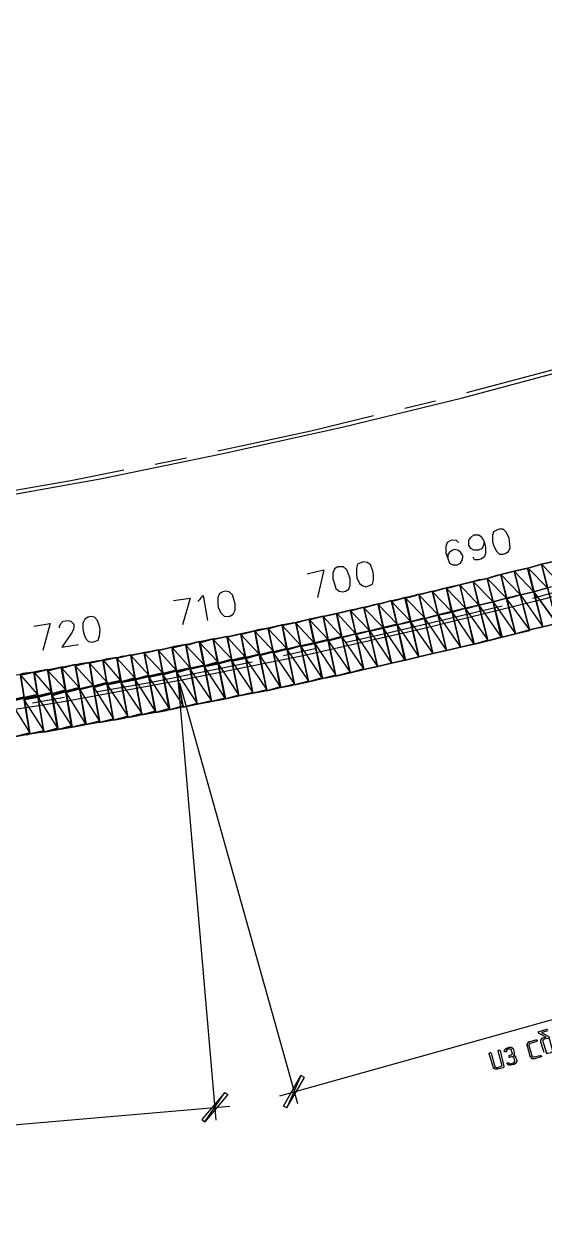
# Model space of a CAD drawing. Header units: millimetres. Extents: x 1 to 1188, y 1 to 840.
# Drawn here: x 802.7 to 854.4, y 450.9 to 569.4 of the extents above; entities that cross this region are included whole.
import ezdxf

# ---------------------------------------------------------------- set-up
doc = ezdxf.new("R2010")
doc.units = ezdxf.units.MM
doc.layers.add('GEOMETRY', color=7, linetype='Continuous')

msp = doc.modelspace()

# ---------------------------------------------------------------- linework, layer by layer
at = {"layer": 'GEOMETRY'}
for points in [[(798.2, 521.98), (810.27, 524.14), (822.33, 526.61), (834.33, 529.28), (846.27, 532.2), (858.15, 535.38), (869.96, 538.8), (881.7, 542.49), (893.39, 546.36), (905.01, 550.55), (916.5, 554.93), (927.87, 559.51), (939.17, 564.39), (950.41, 569.41)], [(794.14, 500.01), (806.27, 501.91), (818.39, 504.13), (830.46, 506.55), (842.46, 509.28), (854.4, 512.2), (866.27, 515.37), (878.08, 518.8), (889.83, 522.48), (901.52, 526.36), (913.07, 530.49), (924.57, 534.87), (936, 539.5), (947.3, 544.33), (958.48, 549.41)], [(846.72, 532.71), (854.84, 534.87), (862.02, 536.9)], [(840.56, 531.18), (843.03, 531.76), (843.6, 531.88)], [(821.95, 526.93), (831.22, 528.9), (837.44, 530.42)], [(815.73, 525.6), (818.84, 526.23)], [(797, 522.17), (807.35, 523.95), (812.62, 525.03)], [(848.43, 517.91), (848.37, 517.53), (848.24, 517.21), (847.86, 517.02), (847.41, 517.02), (847.1, 517.21), (846.91, 517.53), (846.91, 518.04), (847.1, 518.29), (847.41, 518.55), (847.92, 518.55), (848.18, 518.36), (848.43, 517.91), (848.56, 517.34), (848.56, 516.71), (848.43, 516.33), (848.11, 516.13), (847.86, 516.07), (847.48, 516.07), (847.35, 516.33)], [(845.89, 517.79), (845.7, 517.98), (845.32, 518.04), (845.13, 517.98), (844.75, 517.79), (844.62, 517.41), (844.62, 516.77), (844.81, 516.2), (845, 515.75), (845.32, 515.56), (845.76, 515.56), (846.08, 515.75), (846.27, 516.07), (846.33, 516.45), (846.27, 516.52), (846.08, 516.83), (845.83, 517.02), (845.45, 517.09), (845.32, 517.02), (845, 516.83), (844.81, 516.58), (844.81, 516.2)], [(830.84, 514.68), (832.49, 515.06), (831.86, 512.33)], [(847.35, 513.91), (848.81, 508.01)], [(817.57, 512.01), (819.22, 512.26), (818.46, 509.59)], [(819.98, 511.94), (820.17, 512.13), (820.49, 512.52), (820.93, 510.04)], [(853.26, 512.26), (856.3, 513.09)], [(853.26, 512.26), (856.3, 513.09)], [(834.71, 507.88), (839.03, 508.83), (850.21, 511.5)], [(834.71, 507.88), (839.03, 508.83), (850.21, 511.5)], [(806.27, 509.28), (806.2, 509.4), (806.39, 509.78), (806.58, 509.98), (807.09, 510.04), (807.35, 509.98), (807.47, 509.85), (807.66, 509.66), (807.66, 509.4), (807.6, 509.15), (807.41, 508.77), (806.46, 507.37), (808.11, 507.63)], [(833.76, 510.74), (835.1, 504.83)], [(803.66, 509.47), (805.31, 509.72), (804.55, 507.05)], [(820.11, 507.94), (821.32, 501.98)], [(828.49, 506.55), (831.6, 507.24)], [(828.49, 506.55), (831.6, 507.24)], [(806.39, 505.4), (807.47, 499.43)], [(809.82, 502.93), (815.16, 503.88), (825.38, 505.91)], [(809.82, 502.93), (815.16, 503.88), (825.38, 505.91)], [(818.01, 503.82), (821.76, 460.32)], [(818.14, 503.82), (829.89, 461.97)], [(803.54, 501.85), (806.71, 502.42)], [(803.54, 501.85), (806.71, 502.42)], [(828.11, 462.73), (928, 490.73)], [(854.4, 467.05), (854.08, 468.07), (854.08, 468.32), (854.15, 468.32), (854.15, 468.45), (854.21, 468.45), (854.27, 468.51), (854.34, 468.51), (854.59, 468.57), (853.89, 468.95), (853.83, 469.02), (853.83, 469.14), (853.89, 469.14), (854.78, 469.4)], [(854.78, 469.21), (854.15, 469.02), (854.97, 468.57)], [(697.55, 450.86), (823.16, 461.72)]]:
    msp.add_lwpolyline(points, dxfattribs=at)
for points in [[(849.76, 519.06), (849.38, 518.87), (849.26, 518.48), (849.26, 517.85), (849.38, 517.53), (849.64, 516.96), (849.95, 516.64), (850.34, 516.64), (850.53, 516.71), (850.84, 516.9), (851.03, 517.28), (850.97, 517.91), (850.91, 518.23), (850.65, 518.8), (850.34, 519.12), (849.95, 519.12)], [(836.24, 515.82), (835.86, 515.63), (835.73, 515.25), (835.73, 514.68), (835.79, 514.29), (836.05, 513.72), (836.37, 513.47), (836.75, 513.4), (836.94, 513.47), (837.32, 513.66), (837.44, 514.04), (837.44, 514.61), (837.38, 514.99), (837.13, 515.56), (836.81, 515.82), (836.43, 515.88)], [(854.15, 515.63), (855.48, 515.94), (857, 510.1), (855.67, 509.78)], [(854.53, 515.75), (855.48, 515.94), (854.15, 515.63)], [(855.48, 515.94), (854.15, 515.63), (856.11, 513.59)], [(833.89, 515.37), (833.57, 515.18), (833.38, 514.74), (833.38, 514.17), (833.51, 513.79), (833.7, 513.21), (834.02, 512.96), (834.4, 512.9), (834.65, 512.96), (834.97, 513.15), (835.1, 513.53), (835.1, 514.17), (835.03, 514.48), (834.78, 515.06), (834.46, 515.37)], [(848.75, 514.23), (848.75, 514.23), (847.35, 513.91), (848.75, 514.23), (847.35, 513.91), (847.99, 514.1), (848.75, 514.23), (849.76, 514.55)], [(848.75, 514.23), (850.08, 514.61), (851.54, 508.71), (850.21, 508.39)], [(850.08, 514.61), (848.75, 514.23)], [(848.75, 514.23), (850.08, 514.61)], [(850.08, 514.61), (848.75, 514.23), (850.08, 514.61), (848.75, 514.23), (849.76, 514.55)], [(850.08, 514.61), (848.75, 514.23), (850.65, 512.26)], [(850.08, 514.61), (851.42, 514.93), (852.94, 509.09), (851.54, 508.71)], [(850.08, 514.61), (851.42, 514.93)], [(851.42, 514.93), (850.08, 514.61), (851.42, 514.93), (850.08, 514.61)], [(850.08, 514.61), (851.42, 514.93)], [(851.42, 514.93), (851.42, 514.93), (851.42, 514.93), (850.08, 514.61), (851.42, 514.93), (850.08, 514.61)], [(851.42, 514.93), (850.08, 514.61), (852.05, 512.58)], [(850.08, 514.61), (852.05, 512.58), (850.65, 512.26)], [(851.42, 514.93), (852.81, 515.25), (854.27, 509.4), (852.94, 509.09)], [(852.81, 515.25), (851.42, 514.93), (852.81, 515.25), (851.42, 514.93), (852.49, 515.18)], [(851.42, 514.93), (852.81, 515.25)], [(852.81, 515.25), (851.42, 514.93)], [(851.42, 514.93), (852.75, 515.25)], [(852.75, 515.25), (851.42, 514.93)], [(852.75, 515.25), (851.42, 514.93), (853.38, 512.9)], [(851.42, 514.93), (852.49, 515.18)], [(852.49, 515.18), (851.42, 514.93)], [(851.42, 514.93), (853.38, 512.9), (852.05, 512.58)], [(852.75, 515.25), (854.15, 515.63), (855.67, 509.72), (854.27, 509.4)], [(852.81, 515.25), (854.15, 515.63)], [(854.15, 515.63), (852.81, 515.25)], [(852.81, 515.25), (854.15, 515.63)], [(854.15, 515.63), (852.81, 515.25), (854.15, 515.63), (852.81, 515.25)], [(852.81, 515.25), (854.15, 515.63)], [(854.15, 515.63), (852.81, 515.25), (854.72, 513.28)], [(852.81, 515.25), (854.72, 513.28), (853.38, 512.9)], [(854.15, 515.63), (856.11, 513.59), (854.72, 513.28)], [(846.02, 513.59), (846.02, 513.59), (844.68, 513.21), (846.02, 513.59), (847.1, 513.85)], [(844.68, 513.28), (846.02, 513.59), (847.41, 507.69), (846.08, 507.37)], [(846.02, 513.59), (844.68, 513.28)], [(844.68, 513.28), (846.02, 513.59), (844.68, 513.21)], [(844.68, 513.21), (846.02, 513.59)], [(846.02, 513.59), (844.68, 513.21), (846.59, 511.25)], [(846.02, 513.59), (847.35, 513.91), (848.81, 508.01), (847.48, 507.69)], [(847.35, 513.91), (846.02, 513.59), (847.35, 513.91), (846.02, 513.59), (847.1, 513.85)], [(846.02, 513.59), (847.35, 513.91)], [(847.35, 513.91), (846.02, 513.59)], [(847.35, 513.91), (846.02, 513.59), (847.92, 511.56)], [(846.02, 513.59), (847.92, 511.56), (846.59, 511.25)], [(847.35, 513.91), (848.75, 514.23), (850.21, 508.39), (848.81, 508.01)], [(848.75, 514.23), (847.35, 513.91)], [(847.35, 513.91), (848.75, 514.23)], [(848.75, 514.23), (847.35, 513.91), (849.32, 511.88)], [(847.35, 513.91), (847.99, 514.1)], [(847.99, 514.1), (847.35, 513.91)], [(847.35, 513.91), (849.32, 511.88), (847.92, 511.56)], [(848.75, 514.23), (850.65, 512.26), (849.32, 511.88)], [(822.46, 512.9), (822.14, 512.71), (821.95, 512.33), (821.95, 511.69), (822.01, 511.37), (822.27, 510.8), (822.59, 510.48), (822.97, 510.42), (823.16, 510.48), (823.48, 510.67), (823.67, 511.06), (823.67, 511.69), (823.6, 512.01), (823.41, 512.58), (823.09, 512.9), (822.71, 512.96)], [(839.22, 512.01), (839.22, 512.01), (837.89, 511.63), (839.22, 512.01), (837.89, 511.63), (838.91, 511.94), (839.22, 512.01), (840.18, 512.2), (839.22, 511.94)], [(840.62, 512.33), (839.22, 511.94), (840.62, 512.33), (841.64, 512.52), (840.62, 512.26)], [(839.22, 512.01), (840.62, 512.33), (841.95, 506.42), (840.62, 506.1)], [(840.62, 512.33), (839.22, 511.94), (840.62, 512.33), (839.22, 511.94), (840.18, 512.2)], [(839.22, 511.94), (840.62, 512.33)], [(840.56, 512.33), (839.22, 511.94), (841.13, 509.98)], [(840.56, 512.33), (841.95, 512.64), (843.35, 506.74), (841.95, 506.42)], [(840.56, 512.33), (840.62, 512.33)], [(841.95, 512.64), (841.95, 512.64), (840.62, 512.26), (841.95, 512.64), (840.62, 512.26), (841.64, 512.52), (841.95, 512.64), (843.03, 512.9), (841.95, 512.58)], [(841.95, 512.64), (840.62, 512.26)], [(840.62, 512.26), (841.95, 512.64)], [(841.95, 512.64), (840.62, 512.26), (842.53, 510.29)], [(840.62, 512.26), (842.53, 510.29), (841.13, 509.91)], [(843.29, 512.96), (843.29, 512.96), (841.95, 512.58), (843.29, 512.96), (841.95, 512.58), (843.03, 512.9), (843.29, 512.96), (844.37, 513.21), (843.29, 512.9)], [(841.95, 512.64), (843.29, 512.96), (844.68, 507.05), (843.35, 506.74)], [(843.29, 512.96), (841.95, 512.58)], [(841.95, 512.58), (843.29, 512.96)], [(841.95, 512.58), (843.29, 512.96)], [(843.29, 512.96), (841.95, 512.58)], [(843.29, 512.96), (841.95, 512.58), (843.86, 510.61)], [(841.95, 512.58), (843.86, 510.61), (842.53, 510.23)], [(843.29, 512.96), (844.68, 513.28), (846.08, 507.37), (844.68, 507.05)], [(844.68, 513.28), (843.29, 512.9)], [(843.29, 512.9), (844.68, 513.28)], [(844.68, 513.28), (844.68, 513.28), (843.29, 512.9), (844.68, 513.28), (843.29, 512.9), (844.37, 513.21)], [(843.29, 512.9), (844.68, 513.28)], [(844.68, 513.28), (843.29, 512.9)], [(844.68, 513.28), (843.29, 512.9), (845.19, 510.93)], [(843.29, 512.9), (845.19, 510.93), (843.86, 510.61)], [(844.68, 513.21), (846.59, 511.25), (845.26, 510.93)], [(849.32, 511.88), (847.92, 511.56), (849.32, 511.88), (850.65, 512.26)], [(850.65, 512.26), (849.32, 511.88)], [(849.32, 511.88), (850.65, 512.26)], [(850.65, 512.26), (849.32, 511.88)], [(849.32, 511.88), (850.65, 512.26)], [(850.65, 512.26), (849.32, 511.88)], [(850.65, 512.26), (849.32, 511.88), (851.54, 508.71)], [(850.65, 512.26), (852.05, 512.58)], [(852.05, 512.58), (850.65, 512.26)], [(852.05, 512.58), (850.65, 512.26)], [(850.65, 512.26), (852.05, 512.58), (850.65, 512.2)], [(850.65, 512.2), (852.05, 512.58)], [(852.05, 512.58), (850.65, 512.2)], [(852.05, 512.58), (850.65, 512.2), (852.94, 509.09)], [(850.65, 512.2), (852.94, 509.09), (851.54, 508.71)], [(852.05, 512.58), (853.38, 512.9)], [(853.38, 512.9), (852.05, 512.58)], [(852.05, 512.58), (853.38, 512.9)], [(853.38, 512.9), (852.05, 512.58)], [(852.05, 512.58), (853.38, 512.9)], [(853.38, 512.9), (852.05, 512.58)], [(853.38, 512.9), (852.05, 512.58), (854.27, 509.4)], [(852.05, 512.58), (854.27, 509.4), (852.94, 509.09)], [(853.38, 512.9), (854.72, 513.28)], [(854.72, 513.28), (853.38, 512.9)], [(853.38, 512.9), (854.72, 513.28), (855.67, 509.72)], [(855.67, 509.72), (854.27, 509.4), (855.67, 509.72), (854.27, 509.4), (853.38, 512.9)], [(833.76, 510.74), (835.16, 511.06), (836.49, 505.15), (835.1, 504.83)], [(835.16, 511.06), (835.16, 511.06), (833.83, 510.74), (835.16, 511.06), (833.83, 510.74), (834.65, 510.93), (835.16, 511.06), (835.54, 511.12)], [(835.16, 511.06), (833.83, 510.74)], [(833.83, 510.74), (835.16, 511.06)], [(833.83, 510.74), (835.16, 511.06)], [(835.16, 511.06), (833.83, 510.74)], [(835.16, 511.06), (833.83, 510.74), (835.67, 508.71)], [(836.49, 511.37), (836.49, 511.37), (835.16, 510.99), (836.49, 511.37), (837.57, 511.63), (836.49, 511.31)], [(835.16, 511.06), (836.49, 511.37), (837.83, 505.47), (836.49, 505.15)], [(835.54, 511.12), (835.16, 511.06), (836.49, 511.37)], [(835.16, 511.06), (836.49, 511.37), (835.16, 510.99)], [(835.16, 510.99), (836.49, 511.37)], [(836.49, 511.37), (835.16, 510.99), (837.06, 509.02)], [(835.16, 510.99), (837.06, 509.02), (835.67, 508.71)], [(837.89, 511.69), (837.89, 511.69), (836.49, 511.31), (837.89, 511.69), (836.49, 511.31), (837.57, 511.63), (837.89, 511.69), (838.91, 511.94), (837.89, 511.63)], [(836.49, 511.37), (837.89, 511.69), (839.22, 505.78), (837.83, 505.47)], [(837.89, 511.69), (836.49, 511.31)], [(836.49, 511.31), (837.89, 511.69)], [(836.49, 511.31), (837.89, 511.69)], [(837.89, 511.69), (836.49, 511.31)], [(837.89, 511.69), (836.49, 511.31), (838.4, 509.34)], [(836.49, 511.31), (838.4, 509.34), (837.06, 509.02)], [(837.89, 511.69), (839.22, 512.01), (840.62, 506.1), (839.22, 505.78)], [(839.22, 512.01), (837.89, 511.63)], [(837.89, 511.63), (839.22, 512.01)], [(837.89, 511.63), (839.22, 512.01)], [(839.22, 512.01), (837.89, 511.63)], [(839.22, 512.01), (837.89, 511.63), (839.79, 509.66)], [(837.89, 511.63), (839.79, 509.66), (838.4, 509.34)], [(839.22, 511.94), (841.13, 509.98), (839.79, 509.59)], [(846.59, 511.25), (845.26, 510.93)], [(845.26, 510.93), (846.59, 511.25), (845.26, 510.86)], [(845.26, 510.86), (846.59, 511.25)], [(846.59, 511.25), (845.26, 510.86)], [(846.59, 511.25), (845.26, 510.86), (847.41, 507.69)], [(846.59, 511.25), (847.92, 511.56)], [(847.92, 511.56), (846.59, 511.25)], [(847.92, 511.56), (846.59, 511.25)], [(846.59, 511.25), (847.92, 511.56), (846.59, 511.18)], [(846.59, 511.18), (847.92, 511.56)], [(847.92, 511.56), (846.59, 511.18)], [(847.92, 511.56), (846.59, 511.18), (848.81, 508.07)], [(846.59, 511.18), (848.81, 508.07), (847.48, 507.69)], [(847.92, 511.56), (849.32, 511.88)], [(849.32, 511.88), (847.92, 511.56)], [(847.92, 511.56), (849.32, 511.88)], [(847.92, 511.56), (849.32, 511.88)], [(849.32, 511.88), (847.92, 511.56)], [(849.32, 511.88), (847.92, 511.56), (850.14, 508.39)], [(847.92, 511.56), (850.14, 508.39), (848.81, 508.01)], [(849.32, 511.88), (851.54, 508.71), (850.21, 508.39)], [(809.06, 510.36), (808.74, 510.17), (808.55, 509.78), (808.55, 509.21), (808.62, 508.83), (808.81, 508.26), (809.12, 507.94), (809.51, 507.88), (809.7, 507.94), (810.08, 508.07), (810.2, 508.52), (810.27, 509.09), (810.2, 509.47), (810.01, 510.04), (809.7, 510.36), (809.31, 510.42)], [(829.7, 509.85), (829.7, 509.85), (828.36, 509.53), (829.7, 509.85), (830.59, 510.04)], [(828.36, 509.59), (829.7, 509.85), (830.97, 503.94), (829.57, 503.63)], [(828.43, 509.59), (828.36, 509.59), (829.7, 509.85)], [(828.36, 509.59), (829.7, 509.85), (828.36, 509.53)], [(828.36, 509.53), (829.7, 509.85)], [(828.36, 509.53), (829.7, 509.85)], [(829.7, 509.85), (828.36, 509.53)], [(829.7, 509.85), (828.36, 509.53), (830.21, 507.56)], [(829.7, 509.85), (831.09, 510.17), (832.37, 504.26), (830.97, 503.94)], [(831.09, 510.17), (829.7, 509.85), (831.09, 510.17), (829.7, 509.85), (830.59, 510.04), (831.09, 510.17), (829.7, 509.85)], [(829.7, 509.85), (831.09, 510.17), (829.7, 509.78)], [(831.03, 510.17), (829.7, 509.78), (831.54, 507.82)], [(829.7, 509.78), (831.54, 507.82), (830.21, 507.5)], [(831.03, 510.17), (832.43, 510.48), (833.7, 504.51), (832.37, 504.26)], [(831.03, 510.17), (831.09, 510.17)], [(832.43, 510.48), (832.43, 510.48), (831.09, 510.1), (832.43, 510.48), (833.51, 510.67), (832.43, 510.42)], [(831.73, 510.29), (831.09, 510.17), (832.43, 510.48)], [(831.09, 510.17), (832.43, 510.48), (831.09, 510.1)], [(831.09, 510.1), (832.43, 510.48)], [(832.43, 510.48), (831.09, 510.1), (832.94, 508.13)], [(831.09, 510.17), (831.73, 510.29)], [(831.09, 510.1), (832.94, 508.13), (831.6, 507.82)], [(833.76, 510.74), (833.76, 510.74), (832.43, 510.42), (833.76, 510.74), (832.43, 510.42), (833.51, 510.67), (833.76, 510.74), (834.65, 510.93), (833.83, 510.74)], [(832.43, 510.48), (833.76, 510.74), (835.1, 504.83), (833.7, 504.51)], [(833.76, 510.74), (832.43, 510.42)], [(832.43, 510.42), (833.76, 510.74)], [(833.76, 510.74), (832.43, 510.42), (834.27, 508.45)], [(832.43, 510.42), (834.27, 508.45), (832.94, 508.07)], [(833.83, 510.74), (835.67, 508.71), (834.33, 508.39)], [(839.79, 509.59), (838.4, 509.28), (839.79, 509.59), (838.4, 509.28), (839.79, 509.66), (839.79, 509.59), (841.13, 509.98)], [(841.13, 509.98), (839.79, 509.59)], [(841.13, 509.91), (839.79, 509.59), (841.13, 509.91), (839.79, 509.59), (841.13, 509.98)], [(839.79, 509.59), (841.13, 509.91)], [(841.13, 509.91), (839.79, 509.59)], [(841.13, 509.91), (839.79, 509.59), (841.95, 506.42)], [(841.13, 509.91), (842.53, 510.29)], [(842.53, 510.29), (841.13, 509.91)], [(842.53, 510.23), (841.13, 509.91), (842.53, 510.23), (841.13, 509.91), (842.53, 510.29)], [(841.13, 509.91), (842.53, 510.23)], [(842.53, 510.23), (841.13, 509.91)], [(842.53, 510.23), (841.13, 509.91), (843.35, 506.74)], [(841.13, 509.91), (843.35, 506.74), (841.95, 506.42)], [(842.53, 510.23), (843.86, 510.61)], [(843.86, 510.61), (842.53, 510.23)], [(843.86, 510.55), (842.53, 510.23), (843.86, 510.55), (842.53, 510.23), (843.86, 510.61)], [(843.86, 510.55), (842.53, 510.23), (844.68, 507.05)], [(842.53, 510.23), (844.68, 507.05), (843.35, 506.74)], [(845.19, 510.93), (843.86, 510.61)], [(843.86, 510.61), (845.19, 510.93), (843.86, 510.55)], [(845.26, 510.93), (843.86, 510.55), (845.26, 510.93), (843.86, 510.55), (845.19, 510.93)], [(845.26, 510.86), (843.86, 510.55), (845.26, 510.86), (843.86, 510.55), (845.26, 510.93)], [(845.26, 510.86), (843.86, 510.55), (846.08, 507.37)], [(843.86, 510.55), (846.08, 507.37), (844.68, 507.05)], [(845.26, 510.86), (847.41, 507.69), (846.08, 507.37)], [(822.9, 508.45), (821.51, 508.13), (822.9, 508.45), (823.92, 508.64), (822.9, 508.39)], [(824.24, 508.71), (824.24, 508.71), (822.9, 508.39), (824.24, 508.71), (822.9, 508.39), (823.92, 508.64), (824.24, 508.71), (824.87, 508.83)], [(822.9, 508.45), (824.24, 508.71), (825.44, 502.8), (824.05, 502.55)], [(824.24, 508.71), (822.9, 508.39)], [(822.9, 508.39), (824.24, 508.71)], [(824.24, 508.71), (822.9, 508.39), (824.68, 506.42)], [(825.63, 509.02), (825.63, 509.02), (824.24, 508.64), (825.63, 509.02), (825.95, 509.09)], [(824.24, 508.71), (825.63, 509.02), (826.84, 503.05), (825.44, 502.8)], [(824.87, 508.83), (824.24, 508.71), (825.63, 509.02)], [(824.24, 508.71), (825.63, 509.02), (824.24, 508.64)], [(824.24, 508.64), (825.63, 509.02)], [(824.24, 508.64), (825.63, 509.02)], [(825.63, 509.02), (824.24, 508.64)], [(825.63, 509.02), (824.24, 508.64), (826.08, 506.67)], [(824.24, 508.64), (826.08, 506.67), (824.74, 506.36)], [(825.63, 509.02), (826.97, 509.28), (828.24, 503.37), (826.84, 503.05)], [(825.95, 509.09), (825.63, 509.02), (826.97, 509.28)], [(825.63, 509.02), (826.97, 509.28), (825.63, 508.96)], [(826.97, 509.28), (825.63, 508.96)], [(825.63, 508.96), (826.97, 509.28)], [(826.97, 509.28), (826.97, 509.28), (826.97, 509.28), (826.97, 509.28), (825.63, 508.96), (826.97, 509.28), (825.63, 508.96)], [(826.97, 509.28), (825.63, 508.96), (827.48, 506.99)], [(825.63, 508.96), (827.48, 506.99), (826.08, 506.61)], [(826.97, 509.28), (828.36, 509.59), (829.57, 503.63), (828.24, 503.37)], [(827.79, 509.47), (826.97, 509.28), (828.36, 509.59)], [(826.97, 509.28), (828.36, 509.59), (826.97, 509.21)], [(826.97, 509.21), (828.36, 509.59)], [(828.36, 509.59), (828.36, 509.59), (826.97, 509.21)], [(826.97, 509.21), (828.36, 509.59)], [(828.36, 509.59), (826.97, 509.21)], [(828.36, 509.59), (826.97, 509.21), (828.81, 507.24)], [(826.97, 509.28), (827.79, 509.47)], [(826.97, 509.21), (828.81, 507.24), (827.48, 506.93)], [(828.36, 509.53), (830.21, 507.56), (828.81, 507.18)], [(834.33, 508.39), (835.67, 508.71)], [(835.67, 508.71), (834.33, 508.39)], [(835.67, 508.71), (834.33, 508.39)], [(834.33, 508.39), (835.67, 508.71), (834.33, 508.33)], [(834.33, 508.33), (835.67, 508.71)], [(835.67, 508.71), (834.33, 508.33)], [(835.67, 508.71), (834.33, 508.33), (836.43, 505.21)], [(835.67, 508.71), (837.06, 509.02)], [(837.06, 509.02), (835.67, 508.71)], [(837.06, 509.02), (835.67, 508.71)], [(835.67, 508.71), (837.06, 509.02), (835.67, 508.64)], [(835.67, 508.64), (837.06, 509.02)], [(837.06, 509.02), (835.67, 508.64)], [(837.06, 509.02), (835.67, 508.64), (837.83, 505.47)], [(835.67, 508.64), (837.83, 505.47), (836.49, 505.15)], [(837.06, 509.02), (838.4, 509.34)], [(838.4, 509.34), (837.06, 509.02)], [(838.4, 509.34), (837.06, 509.02)], [(837.06, 509.02), (838.4, 509.34), (837.06, 508.96)], [(838.4, 509.28), (837.06, 508.96), (838.4, 509.28), (837.06, 508.96), (838.4, 509.34)], [(838.4, 509.28), (837.06, 508.96), (839.22, 505.78)], [(837.06, 508.96), (839.22, 505.78), (837.83, 505.47)], [(839.79, 509.66), (838.4, 509.34)], [(838.4, 509.34), (839.79, 509.66), (838.4, 509.28)], [(838.4, 509.28), (839.79, 509.59)], [(839.79, 509.59), (838.4, 509.28)], [(839.79, 509.59), (838.4, 509.28), (840.56, 506.1)], [(838.4, 509.28), (840.56, 506.1), (839.22, 505.78)], [(839.79, 509.59), (841.95, 506.42), (840.62, 506.1)], [(850.21, 508.39), (851.54, 508.71)], [(851.54, 508.71), (851.35, 508.64), (851.54, 508.71), (851.35, 508.64), (850.21, 508.39)], [(851.54, 508.71), (852.81, 509.02), (852.94, 509.09)], [(851.54, 508.71), (852.94, 509.09)], [(852.81, 509.02), (852.94, 509.09), (852.94, 509.02)], [(854.27, 509.4), (852.94, 509.09)], [(852.94, 509.09), (854.27, 509.4), (854.02, 509.34)], [(854.02, 509.34), (854.27, 509.4)], [(817.38, 507.37), (817.38, 507.37), (816.05, 507.05), (817.38, 507.37), (816.05, 507.05), (817.13, 507.31), (817.38, 507.37), (817.63, 507.44)], [(817.38, 507.37), (818.78, 507.63), (819.92, 501.72), (818.52, 501.4)], [(817.63, 507.44), (817.38, 507.37), (818.78, 507.63)], [(817.38, 507.37), (818.78, 507.63), (817.44, 507.31)], [(818.78, 507.63), (818.78, 507.63), (817.44, 507.31), (818.78, 507.63), (819.09, 507.69)], [(817.44, 507.31), (818.78, 507.63)], [(818.78, 507.63), (817.44, 507.31), (819.22, 505.34)], [(820.11, 507.94), (820.11, 507.94), (818.78, 507.56), (820.11, 507.94), (821.19, 508.13), (820.17, 507.88)], [(818.78, 507.63), (820.17, 507.94), (821.32, 501.98), (819.92, 501.72)], [(819.09, 507.69), (818.78, 507.63), (820.11, 507.94)], [(818.78, 507.63), (820.11, 507.94), (818.78, 507.56)], [(818.78, 507.56), (820.11, 507.94)], [(818.78, 507.56), (820.11, 507.94)], [(820.11, 507.94), (818.78, 507.56)], [(820.11, 507.94), (818.78, 507.56), (820.62, 505.59)], [(818.78, 507.56), (820.62, 505.59), (819.22, 505.28)], [(820.11, 507.94), (821.51, 508.2), (822.71, 502.23), (821.32, 501.98)], [(821.51, 508.2), (821.51, 508.2), (820.17, 507.82), (821.51, 508.2), (821.95, 508.26), (821.51, 508.13)], [(821.19, 508.13), (820.17, 507.88), (821.51, 508.2)], [(820.17, 507.88), (821.51, 508.2), (820.17, 507.82)], [(820.17, 507.82), (821.51, 508.2)], [(820.17, 507.82), (821.51, 508.2)], [(821.51, 508.2), (820.17, 507.82)], [(821.51, 508.2), (820.17, 507.82), (821.95, 505.91)], [(820.17, 507.82), (821.95, 505.91), (820.62, 505.53)], [(821.51, 508.2), (822.9, 508.45), (824.05, 502.55), (822.71, 502.23)], [(822.9, 508.45), (821.51, 508.13), (822.9, 508.45), (821.51, 508.13), (821.95, 508.26)], [(821.51, 508.13), (822.9, 508.45)], [(821.51, 508.13), (822.84, 508.45)], [(822.84, 508.45), (821.51, 508.13)], [(822.84, 508.45), (821.51, 508.13), (823.35, 506.17)], [(821.51, 508.13), (823.35, 506.17), (821.95, 505.78)], [(822.84, 508.45), (822.9, 508.45)], [(822.9, 508.39), (824.68, 506.42), (823.35, 506.1)], [(828.81, 507.18), (830.21, 507.5), (828.87, 507.18), (828.81, 507.18), (827.48, 506.86), (828.87, 507.18)], [(830.21, 507.56), (828.81, 507.18), (830.21, 507.5)], [(830.21, 507.5), (828.87, 507.18)], [(828.87, 507.18), (830.21, 507.5), (828.87, 507.12)], [(828.87, 507.12), (830.21, 507.5)], [(830.21, 507.5), (828.87, 507.12)], [(830.21, 507.5), (828.87, 507.12), (830.97, 504.01)], [(830.21, 507.5), (831.54, 507.82)], [(831.54, 507.82), (830.21, 507.5)], [(831.54, 507.82), (830.21, 507.5), (831.6, 507.82)], [(830.21, 507.5), (831.6, 507.82), (830.21, 507.44)], [(831.6, 507.75), (830.21, 507.44), (831.6, 507.75), (830.21, 507.44), (831.6, 507.82)], [(831.6, 507.75), (830.21, 507.44), (832.3, 504.32)], [(830.21, 507.44), (832.3, 504.32), (830.97, 503.94)], [(832.94, 508.07), (831.6, 507.75), (832.94, 508.07), (831.6, 507.75), (832.94, 508.13), (832.94, 508.07), (834.27, 508.45)], [(832.94, 508.13), (831.6, 507.82)], [(831.6, 507.82), (832.94, 508.13), (831.6, 507.75)], [(831.6, 507.75), (832.94, 508.07)], [(832.94, 508.07), (831.6, 507.75)], [(832.94, 508.07), (831.6, 507.75), (833.7, 504.58)], [(831.6, 507.75), (833.7, 504.58), (832.37, 504.26)], [(834.27, 508.45), (832.94, 508.07)], [(834.27, 508.45), (832.94, 508.07), (834.33, 508.39)], [(832.94, 508.07), (834.33, 508.39), (832.94, 508.01)], [(832.94, 508.01), (834.33, 508.39)], [(834.33, 508.39), (832.94, 508.01)], [(834.33, 508.39), (832.94, 508.01), (835.1, 504.9)], [(832.94, 508.01), (835.1, 504.9), (833.7, 504.51)], [(834.33, 508.33), (836.43, 505.21), (835.1, 504.83)], [(846.08, 507.37), (847.41, 507.69)], [(847.41, 507.69), (847.22, 507.63), (847.41, 507.69), (847.22, 507.63), (846.08, 507.37)], [(847.48, 507.69), (848.81, 508.07), (848.81, 508.01)], [(848.81, 508.01), (848.56, 508.01), (848.81, 508.01), (848.56, 508.01), (847.48, 507.69)], [(850.21, 508.39), (849.95, 508.33), (850.21, 508.39), (849.95, 508.33), (848.81, 508.01)], [(848.81, 508.01), (850.14, 508.39), (850.21, 508.39)], [(810.52, 506.1), (811.92, 506.36), (813, 500.39), (811.6, 500.13)], [(810.84, 506.17), (810.52, 506.1), (811.92, 506.36)], [(810.52, 506.1), (811.92, 506.36), (810.58, 506.04)], [(811.92, 506.36), (811.92, 506.36), (810.58, 506.04), (811.92, 506.36), (812.49, 506.48), (811.92, 506.29)], [(810.58, 506.04), (811.92, 506.36)], [(811.92, 506.36), (810.58, 506.04), (812.3, 504.07)], [(813.32, 506.61), (813.32, 506.61), (811.92, 506.29), (813.32, 506.61), (811.92, 506.29), (812.49, 506.48), (813.32, 506.61), (814.33, 506.8), (813.32, 506.55)], [(811.92, 506.36), (813.32, 506.61), (814.39, 500.64), (813, 500.39)], [(813.32, 506.61), (811.92, 506.29)], [(811.92, 506.29), (813.32, 506.61)], [(813.32, 506.61), (811.92, 506.29), (813.7, 504.32)], [(811.92, 506.29), (813.7, 504.32), (812.36, 503.94)], [(813.32, 506.61), (814.65, 506.86), (815.79, 500.89), (814.39, 500.64)], [(814.65, 506.86), (813.32, 506.55)], [(813.32, 506.55), (814.65, 506.86)], [(814.65, 506.86), (814.65, 506.86), (813.32, 506.55), (814.65, 506.86), (813.32, 506.55), (814.33, 506.8)], [(813.32, 506.55), (814.65, 506.86)], [(814.65, 506.86), (813.32, 506.55)], [(814.65, 506.86), (813.32, 506.55), (815.09, 504.58)], [(813.32, 506.55), (815.09, 504.58), (813.76, 504.2)], [(816.05, 507.12), (816.05, 507.12), (814.65, 506.8), (816.05, 507.12), (817.13, 507.31), (816.05, 507.05)], [(814.65, 506.86), (816.05, 507.12), (817.19, 501.15), (815.79, 500.89)], [(814.78, 506.86), (814.65, 506.86), (816.05, 507.12)], [(814.65, 506.86), (816.05, 507.12), (814.65, 506.8)], [(814.65, 506.8), (816.05, 507.12)], [(814.65, 506.8), (816.05, 507.12)], [(816.05, 507.12), (814.65, 506.8)], [(816.05, 507.12), (814.65, 506.8), (816.49, 504.83)], [(814.65, 506.8), (816.49, 504.83), (815.09, 504.51)], [(816.05, 507.12), (817.38, 507.37), (818.52, 501.4), (817.19, 501.15)], [(817.38, 507.37), (816.05, 507.05)], [(816.05, 507.05), (817.38, 507.37)], [(816.05, 507.05), (817.38, 507.37)], [(817.38, 507.37), (816.05, 507.05)], [(817.38, 507.37), (816.05, 507.05), (817.82, 505.09)], [(816.05, 507.05), (817.82, 505.09), (816.49, 504.77)], [(817.44, 507.31), (819.22, 505.34), (817.89, 505.02)], [(823.35, 506.1), (824.68, 506.42)], [(824.68, 506.42), (823.35, 506.1)], [(824.68, 506.42), (823.35, 506.1), (824.74, 506.36)], [(823.35, 506.1), (824.74, 506.36), (823.35, 505.98)], [(824.74, 506.29), (823.35, 505.98), (824.74, 506.29), (823.35, 505.98), (824.74, 506.36)], [(824.74, 506.29), (823.35, 505.98), (825.44, 502.86)], [(826.08, 506.67), (824.74, 506.36)], [(824.74, 506.36), (826.08, 506.67), (824.74, 506.29)], [(826.08, 506.61), (824.74, 506.29), (826.08, 506.61), (824.74, 506.29), (826.08, 506.67)], [(826.08, 506.61), (824.74, 506.29)], [(824.74, 506.29), (826.08, 506.61), (824.74, 506.23)], [(826.08, 506.61), (824.74, 506.23), (826.84, 503.12)], [(824.74, 506.23), (826.84, 503.12), (825.44, 502.8)], [(827.48, 506.93), (826.08, 506.61), (827.48, 506.93), (826.08, 506.61), (827.48, 506.99)], [(827.48, 506.93), (826.08, 506.61)], [(826.08, 506.61), (827.48, 506.93), (826.14, 506.55)], [(826.14, 506.55), (827.48, 506.93)], [(827.48, 506.93), (826.14, 506.55)], [(827.48, 506.93), (826.14, 506.55), (828.17, 503.43)], [(826.14, 506.55), (828.17, 503.43), (826.84, 503.05)], [(827.48, 506.93), (828.81, 507.24)], [(828.81, 507.24), (827.48, 506.93)], [(828.81, 507.24), (827.48, 506.93), (828.81, 507.18)], [(827.48, 506.93), (828.81, 507.18), (827.48, 506.86)], [(827.48, 506.86), (828.87, 507.18), (827.48, 506.8)], [(828.87, 507.18), (827.48, 506.8), (829.57, 503.69)], [(827.48, 506.8), (829.57, 503.69), (828.24, 503.37)], [(828.87, 507.12), (830.97, 504.01), (829.57, 503.63)], [(840.62, 506.1), (841.95, 506.42)], [(841.95, 506.42), (841.7, 506.36), (841.95, 506.42), (841.7, 506.36), (840.62, 506.1)], [(841.95, 506.42), (843.35, 506.74)], [(843.35, 506.74), (843.1, 506.67), (843.35, 506.74), (843.1, 506.67), (841.95, 506.42)], [(843.35, 506.74), (844.68, 507.05)], [(844.68, 507.05), (844.43, 506.99), (844.68, 507.05), (844.43, 506.99), (843.35, 506.74)], [(844.68, 507.05), (846.08, 507.37)], [(846.08, 507.37), (845.83, 507.31), (846.08, 507.37), (845.83, 507.31), (844.68, 507.05)], [(803.66, 504.9), (805.06, 505.15), (806.08, 499.18), (804.68, 498.93)], [(803.92, 504.96), (803.66, 504.9), (805.06, 505.15)], [(803.66, 504.9), (805.06, 505.15), (803.73, 504.83)], [(805.06, 505.15), (805.06, 505.15), (803.73, 504.83), (805.06, 505.15), (806.08, 505.34), (805.06, 505.09)], [(803.73, 504.83), (805.06, 505.15)], [(805.06, 505.15), (803.73, 504.83), (805.44, 502.86)], [(805.06, 505.15), (806.46, 505.4), (807.47, 499.43), (806.08, 499.18)], [(806.08, 505.34), (805.06, 505.09), (806.46, 505.4)], [(805.06, 505.09), (806.46, 505.4), (805.06, 505.02)], [(806.46, 505.4), (805.06, 505.02), (806.46, 505.4), (805.06, 505.02)], [(806.39, 505.4), (805.06, 505.02), (806.84, 503.12)], [(806.39, 505.4), (807.79, 505.66), (808.87, 499.69), (807.47, 499.43)], [(806.39, 505.4), (806.46, 505.4)], [(807.79, 505.66), (807.79, 505.66), (806.46, 505.28), (807.79, 505.66), (808.23, 505.72), (807.79, 505.59)], [(806.58, 505.4), (806.46, 505.4), (807.79, 505.66)], [(806.46, 505.4), (807.79, 505.66), (806.46, 505.28)], [(806.46, 505.28), (807.79, 505.66)], [(806.46, 505.28), (807.79, 505.66)], [(807.79, 505.66), (806.46, 505.28)], [(807.79, 505.66), (806.46, 505.28), (808.17, 503.37)], [(806.46, 505.28), (808.17, 503.37), (806.84, 502.99)], [(807.79, 505.66), (809.19, 505.85), (810.2, 499.88), (808.87, 499.69)], [(808.23, 505.72), (807.79, 505.59), (809.19, 505.85)], [(807.79, 505.59), (809.19, 505.85), (807.79, 505.53)], [(807.79, 505.53), (809.19, 505.85)], [(809.19, 505.85), (809.19, 505.85), (807.79, 505.53)], [(809.19, 505.85), (807.79, 505.53), (809.57, 503.56)], [(807.79, 505.53), (809.57, 503.56), (808.23, 503.24)], [(810.52, 506.1), (810.52, 506.1), (809.19, 505.78), (810.52, 506.1), (810.84, 506.17)], [(809.19, 505.85), (810.52, 506.1), (811.6, 500.13), (810.27, 499.88)], [(809.51, 505.91), (809.19, 505.85), (810.52, 506.1)], [(809.19, 505.85), (810.52, 506.1), (809.19, 505.78)], [(809.19, 505.78), (810.52, 506.1)], [(809.19, 505.78), (810.52, 506.1)], [(810.52, 506.1), (809.19, 505.78)], [(810.52, 506.1), (809.19, 505.78), (810.97, 503.88)], [(809.19, 505.85), (809.51, 505.91)], [(809.19, 505.78), (810.97, 503.88), (809.57, 503.5)], [(810.58, 506.04), (812.3, 504.07), (810.97, 503.75)], [(817.82, 505.09), (816.49, 504.77)], [(816.49, 504.77), (817.82, 505.09), (816.49, 504.71)], [(817.82, 505.09), (816.49, 504.71), (817.89, 505.02)], [(819.22, 505.28), (820.62, 505.53), (819.22, 505.21), (819.22, 505.28), (817.89, 504.9), (819.22, 505.21)], [(817.89, 505.02), (819.22, 505.34)], [(819.22, 505.34), (817.89, 505.02)], [(819.22, 505.34), (817.89, 505.02), (819.22, 505.28)], [(817.89, 505.02), (819.22, 505.28), (817.89, 504.9)], [(817.89, 504.9), (819.22, 505.21), (817.89, 504.83)], [(819.22, 505.21), (817.89, 504.83), (819.92, 501.78)], [(820.62, 505.59), (819.22, 505.28), (820.62, 505.53)], [(820.62, 505.53), (819.22, 505.21)], [(819.22, 505.21), (820.62, 505.53), (819.22, 505.15)], [(820.62, 505.53), (819.22, 505.15), (821.32, 502.04)], [(819.22, 505.15), (821.32, 502.04), (819.92, 501.72)], [(821.95, 505.78), (823.35, 506.1), (822.01, 505.72), (821.95, 505.78), (820.62, 505.47), (822.01, 505.72)], [(821.95, 505.85), (820.62, 505.53), (821.95, 505.85), (820.62, 505.53), (821.95, 505.91)], [(821.95, 505.85), (820.62, 505.53), (821.95, 505.78)], [(820.62, 505.53), (821.95, 505.78), (820.62, 505.47)], [(820.62, 505.47), (822.01, 505.72), (820.62, 505.4)], [(822.01, 505.72), (820.62, 505.4), (822.65, 502.29)], [(820.62, 505.4), (822.65, 502.29), (821.32, 501.98)], [(823.35, 506.17), (821.95, 505.78), (823.35, 506.1)], [(822.01, 505.72), (823.35, 506.1)], [(823.35, 506.1), (822.01, 505.72)], [(823.35, 506.1), (822.01, 505.72), (824.05, 502.61)], [(822.01, 505.72), (824.05, 502.61), (822.71, 502.23)], [(823.35, 505.98), (825.44, 502.86), (824.05, 502.55)], [(835.1, 504.83), (836.43, 505.21), (836.49, 505.15)], [(836.49, 505.15), (836.18, 505.09), (836.49, 505.15), (836.18, 505.09), (835.1, 504.83)], [(836.49, 505.15), (837.83, 505.47)], [(837.83, 505.47), (837.57, 505.4), (837.83, 505.47), (837.57, 505.4), (836.49, 505.15)], [(837.83, 505.47), (839.22, 505.78)], [(839.22, 505.78), (838.97, 505.72), (839.22, 505.78), (838.97, 505.72), (837.83, 505.47)], [(839.22, 505.78), (840.3, 506.04), (840.56, 506.1)], [(839.22, 505.78), (840.56, 506.1)], [(840.3, 506.04), (840.56, 506.1), (840.62, 506.1)], [(800.93, 504.45), (802.33, 504.71), (803.28, 498.74), (801.88, 498.48)], [(802.33, 504.71), (803.66, 504.9), (804.68, 498.93), (803.28, 498.74)], [(802.58, 504.77), (802.33, 504.71), (803.66, 504.9)], [(802.33, 504.71), (803.66, 504.9), (802.33, 504.58)], [(802.33, 504.58), (803.66, 504.9)], [(803.66, 504.9), (803.66, 504.9), (802.33, 504.58)], [(803.66, 504.9), (802.33, 504.58), (804.04, 502.67)], [(802.33, 504.58), (804.04, 502.67), (802.71, 502.36)], [(803.66, 504.9), (803.92, 504.96)], [(803.73, 504.83), (805.44, 502.86), (804.11, 502.55)], [(805.06, 505.02), (806.84, 503.12), (805.44, 502.74)], [(810.97, 503.82), (809.57, 503.5), (810.97, 503.82), (809.57, 503.5), (810.97, 503.88)], [(812.36, 504.07), (810.97, 503.75), (812.36, 504.07), (810.97, 503.75), (812.3, 504.07)], [(812.36, 504.07), (810.97, 503.75), (812.36, 503.94)], [(810.97, 503.75), (812.36, 503.94), (810.97, 503.63)], [(810.97, 503.63), (812.36, 503.94)], [(812.36, 503.94), (810.97, 503.63)], [(812.36, 503.94), (810.97, 503.63), (813, 500.51)], [(813.76, 504.2), (815.09, 504.51), (813.76, 504.13), (813.76, 504.2), (812.36, 503.88), (813.76, 504.13)], [(812.36, 503.94), (813.7, 504.32)], [(813.7, 504.32), (812.36, 503.94)], [(813.7, 504.32), (812.36, 503.94), (813.76, 504.2)], [(812.36, 503.94), (813.76, 504.2), (812.36, 503.88)], [(812.36, 503.88), (813.76, 504.13), (812.36, 503.82)], [(813.76, 504.13), (812.36, 503.82), (814.39, 500.77)], [(815.09, 504.58), (813.76, 504.2), (815.09, 504.51)], [(815.09, 504.45), (813.76, 504.13), (815.09, 504.45), (813.76, 504.13), (815.09, 504.51)], [(815.09, 504.45), (813.76, 504.13), (815.73, 501.02)], [(813.76, 504.13), (815.73, 501.02), (814.39, 500.64)], [(816.49, 504.83), (815.09, 504.51)], [(815.09, 504.51), (816.49, 504.83), (815.09, 504.45)], [(816.49, 504.83), (815.09, 504.45), (816.49, 504.77)], [(815.09, 504.45), (816.49, 504.77), (815.09, 504.39)], [(816.49, 504.71), (815.09, 504.39), (816.49, 504.71), (815.09, 504.39), (816.49, 504.77)], [(816.49, 504.71), (815.09, 504.39), (817.13, 501.28)], [(815.09, 504.39), (817.13, 501.28), (815.79, 500.89)], [(816.49, 504.71), (817.89, 505.02), (816.49, 504.64)], [(816.49, 504.64), (817.89, 505.02)], [(817.89, 505.02), (816.49, 504.64)], [(817.89, 505.02), (816.49, 504.64), (818.52, 501.53)], [(816.49, 504.64), (818.52, 501.53), (817.19, 501.15)], [(817.89, 504.83), (819.92, 501.78), (818.52, 501.4)], [(829.57, 503.63), (830.97, 504.01), (830.97, 503.94)], [(830.97, 503.94), (830.65, 503.88), (830.97, 503.94), (830.65, 503.88), (829.57, 503.63)], [(830.97, 503.94), (832.3, 504.32), (832.37, 504.26)], [(832.37, 504.26), (832.05, 504.2), (832.37, 504.26), (832.05, 504.2), (830.97, 503.94)], [(832.37, 504.26), (833.44, 504.45), (833.7, 504.58)], [(832.37, 504.26), (833.7, 504.58)], [(833.44, 504.45), (833.7, 504.58), (833.7, 504.51)], [(833.7, 504.51), (835.1, 504.9), (835.1, 504.83)], [(835.1, 504.83), (834.78, 504.77), (835.1, 504.83), (834.78, 504.77), (833.7, 504.51)], [(804.11, 502.55), (805.44, 502.8), (804.11, 502.42), (804.11, 502.55), (802.71, 502.17), (804.11, 502.42)], [(804.04, 502.67), (802.71, 502.36)], [(802.71, 502.36), (804.04, 502.67), (802.71, 502.29)], [(804.04, 502.67), (802.71, 502.29), (804.11, 502.55)], [(805.44, 502.86), (804.11, 502.55), (805.44, 502.8)], [(805.44, 502.74), (804.11, 502.42), (805.44, 502.74), (804.11, 502.42), (805.44, 502.8)], [(805.44, 502.74), (804.11, 502.42)], [(804.11, 502.42), (805.44, 502.74), (804.11, 502.36)], [(805.44, 502.74), (804.11, 502.36), (806.01, 499.31)], [(806.84, 503.05), (805.44, 502.74), (806.84, 503.05), (805.44, 502.74), (806.84, 503.12)], [(806.84, 503.05), (805.44, 502.74), (806.84, 502.99)], [(805.44, 502.74), (806.84, 502.99), (805.5, 502.67)], [(806.84, 502.99), (808.23, 503.31), (806.84, 502.93), (806.84, 502.99), (805.5, 502.67), (806.84, 502.93)], [(805.5, 502.67), (806.84, 502.93), (805.5, 502.55)], [(806.84, 502.93), (805.5, 502.55), (807.41, 499.56)], [(808.17, 503.37), (806.84, 502.99), (808.23, 503.31)], [(808.23, 503.31), (806.84, 502.93), (808.23, 503.24)], [(806.84, 502.93), (808.23, 503.24), (806.84, 502.86)], [(806.84, 502.86), (808.23, 503.24)], [(808.23, 503.24), (806.84, 502.86)], [(808.23, 503.24), (806.84, 502.86), (808.81, 499.75)], [(806.84, 502.86), (808.81, 499.75), (807.47, 499.43)], [(808.23, 503.24), (809.57, 503.56)], [(809.57, 503.56), (808.23, 503.24)], [(809.57, 503.56), (808.23, 503.24), (809.57, 503.5)], [(808.23, 503.24), (809.57, 503.5), (808.23, 503.18)], [(809.57, 503.5), (808.23, 503.18)], [(808.23, 503.18), (809.57, 503.5), (808.23, 503.12)], [(809.57, 503.5), (808.23, 503.12), (810.2, 500.01)], [(808.23, 503.12), (810.2, 500.01), (808.87, 499.69)], [(810.97, 503.82), (809.57, 503.5), (810.97, 503.75)], [(809.57, 503.5), (810.97, 503.75), (809.63, 503.37)], [(809.63, 503.37), (810.97, 503.75)], [(810.97, 503.75), (809.63, 503.37)], [(810.97, 503.75), (809.63, 503.37), (811.6, 500.26)], [(809.63, 503.37), (811.6, 500.26), (810.2, 499.88)], [(810.97, 503.63), (813, 500.51), (811.6, 500.13)], [(812.36, 503.82), (814.39, 500.77), (813, 500.39)], [(824.05, 502.55), (825.44, 502.86), (825.44, 502.8)], [(825.44, 502.8), (825.13, 502.74), (825.44, 502.8), (825.13, 502.74), (824.05, 502.55)], [(825.44, 502.8), (826.52, 502.99), (826.84, 503.12)], [(825.44, 502.8), (826.84, 503.12)], [(826.52, 502.99), (826.84, 503.12), (826.84, 503.05)], [(826.84, 503.05), (828.17, 503.43), (828.17, 503.37)], [(826.84, 503.05), (827.92, 503.31), (828.17, 503.37)], [(827.92, 503.31), (828.17, 503.37), (828.24, 503.37)], [(828.24, 503.37), (829.32, 503.56), (829.57, 503.69)], [(828.24, 503.37), (829.57, 503.69)], [(829.32, 503.56), (829.57, 503.69), (829.57, 503.63)], [(802.65, 502.42), (801.31, 502.1), (802.71, 502.36)], [(801.31, 502.1), (802.71, 502.36), (801.31, 501.98)], [(802.71, 502.29), (801.31, 501.98), (802.71, 502.29), (801.31, 501.98), (802.71, 502.36)], [(802.71, 502.29), (801.31, 501.98), (803.28, 498.86)], [(801.31, 501.98), (803.28, 498.86), (801.88, 498.48)], [(802.71, 502.29), (804.11, 502.55), (802.71, 502.17)], [(802.71, 502.17), (804.11, 502.42), (802.71, 502.1)], [(804.11, 502.42), (802.71, 502.1), (804.68, 499.05)], [(802.71, 502.1), (804.68, 499.05), (803.28, 498.74)], [(804.11, 502.36), (806.01, 499.31), (804.68, 498.93)], [(805.5, 502.55), (807.41, 499.56), (806.08, 499.18)], [(817.19, 501.15), (818.52, 501.53), (818.52, 501.47)], [(818.52, 501.4), (819.92, 501.78), (819.92, 501.72)], [(819.92, 501.72), (819.6, 501.66), (819.92, 501.72), (819.6, 501.66), (818.52, 501.4)], [(819.92, 501.72), (821.32, 502.04), (821.32, 501.98)], [(821.32, 501.98), (821, 501.91), (821.32, 501.98), (821, 501.91), (819.92, 501.72)], [(821.32, 501.98), (822.65, 502.29), (822.71, 502.23)], [(822.71, 502.23), (822.4, 502.17), (822.71, 502.23), (822.4, 502.17), (821.32, 501.98)], [(822.71, 502.23), (824.05, 502.61), (824.05, 502.55)], [(824.05, 502.55), (823.79, 502.48), (824.05, 502.55), (823.79, 502.48), (822.71, 502.23)], [(811.6, 500.13), (813, 500.51), (813, 500.45)], [(811.6, 500.13), (812.68, 500.32), (813, 500.45)], [(812.68, 500.32), (813, 500.45), (813, 500.39)], [(813, 500.39), (814.39, 500.77), (814.39, 500.7)], [(813, 500.39), (814.08, 500.58), (814.39, 500.7)], [(814.08, 500.58), (814.39, 500.7), (814.39, 500.64)], [(814.39, 500.64), (815.73, 501.02), (815.79, 500.96)], [(814.39, 500.64), (815.47, 500.83), (815.79, 500.96)], [(815.47, 500.83), (815.79, 500.96), (815.79, 500.89)], [(815.79, 500.89), (817.13, 501.28), (817.13, 501.21)], [(815.79, 500.89), (816.87, 501.09), (817.13, 501.21)], [(816.87, 501.09), (817.13, 501.21), (817.13, 501.15)], [(817.19, 501.15), (818.27, 501.4), (818.52, 501.47)], [(818.27, 501.4), (818.52, 501.47), (818.52, 501.4)], [(804.68, 498.93), (806.01, 499.31), (806.08, 499.18)], [(806.08, 499.18), (805.76, 499.12), (806.08, 499.18), (805.76, 499.12), (804.68, 498.93)], [(806.08, 499.18), (807.41, 499.56), (807.47, 499.43)], [(807.47, 499.43), (807.16, 499.37), (807.47, 499.43), (807.16, 499.37), (806.08, 499.18)], [(807.47, 499.43), (808.81, 499.75), (808.81, 499.69)], [(807.47, 499.43), (808.55, 499.63), (808.81, 499.69)], [(808.55, 499.63), (808.81, 499.69), (808.87, 499.69)], [(808.87, 499.69), (810.2, 500.01), (810.2, 499.94)], [(808.87, 499.69), (809.95, 499.88), (810.2, 499.94)], [(809.95, 499.88), (810.2, 499.94), (810.2, 499.88)], [(810.2, 499.88), (811.6, 500.26), (811.6, 500.2)], [(810.2, 499.88), (811.28, 500.07), (811.6, 500.2)], [(811.28, 500.07), (811.6, 500.2), (811.6, 500.13)], [(801.88, 498.48), (803.28, 498.86), (803.28, 498.74)], [(803.28, 498.74), (802.96, 498.67), (803.28, 498.74), (802.96, 498.67), (801.88, 498.48)], [(803.28, 498.74), (804.68, 499.05), (804.68, 498.99)], [(803.28, 498.74), (804.36, 498.93), (804.68, 498.99)], [(804.36, 498.93), (804.68, 498.99), (804.68, 498.93)], [(854.08, 466.61), (853.45, 466.41), (853.19, 466.41), (853.19, 466.48), (853.13, 466.48), (853.13, 466.54), (853.07, 466.54), (853.07, 466.61), (853, 466.61), (853, 466.67), (852.75, 467.68), (852.75, 467.75), (852.68, 467.75), (852.68, 467.81), (852.75, 467.81), (852.75, 468), (852.81, 468), (852.81, 468.07), (852.88, 468.07), (852.88, 468.13), (853, 468.13), (853.57, 468.32), (853.64, 468.32), (853.7, 468.26), (853.7, 468.19), (853.64, 468.13), (853, 467.94), (852.94, 467.94), (852.94, 467.88), (852.88, 467.88), (852.88, 467.75), (853.19, 466.73), (853.19, 466.67), (853.26, 466.61), (853.38, 466.61), (854.02, 466.73), (854.08, 466.73), (854.15, 466.67), (854.15, 466.61)], [(855.23, 467.3), (854.97, 468.32), (854.97, 468.38), (854.91, 468.38), (854.91, 468.45), (854.72, 468.45), (854.4, 468.38), (854.34, 468.32), (854.27, 468.26), (854.27, 468.13), (854.59, 467.11), (854.59, 466.99), (854.78, 466.99), (855.1, 467.05), (855.16, 467.11), (855.23, 467.11), (855.23, 467.18), (855.29, 467.24)], [(850.4, 465.65), (850.4, 465.59), (850.34, 465.53), (849.76, 465.4), (849.51, 465.4), (849.45, 465.46), (849.38, 465.46), (849.38, 465.53), (849.32, 465.59), (849.32, 465.65), (848.94, 466.92), (848.94, 466.99), (849, 466.99), (849, 467.05), (849.07, 467.05), (849.13, 466.99), (849.51, 465.65), (849.51, 465.59), (849.64, 465.59), (849.64, 465.53), (849.7, 465.53), (850.21, 465.72), (849.83, 467.18), (849.83, 467.24), (849.89, 467.3), (849.95, 467.24), (850.02, 467.24)], [(851.35, 466.8), (851.42, 466.73), (851.48, 466.73), (851.48, 466.67), (851.54, 466.67), (851.54, 466.54), (851.67, 466.29), (851.67, 466.1), (851.61, 466.1), (851.61, 465.97), (851.54, 465.97), (851.54, 465.91), (851.48, 465.91), (851.42, 465.84), (851.35, 465.84), (851.1, 465.78), (850.84, 465.78), (850.84, 465.84), (850.78, 465.84), (850.72, 465.91), (850.72, 466.03), (850.84, 466.03), (850.91, 465.97), (850.97, 465.97), (850.97, 465.91), (851.1, 465.91), (851.35, 466.03), (851.42, 466.03), (851.42, 466.1), (851.48, 466.16), (851.48, 466.22), (851.42, 466.48), (851.42, 466.54), (851.35, 466.54), (851.35, 466.61), (851.16, 466.61), (850.97, 466.54), (850.91, 466.54), (850.91, 466.73), (851.1, 466.8), (851.16, 466.8), (851.23, 466.86), (851.23, 466.92), (851.29, 466.99), (851.23, 466.99), (851.16, 467.24), (851.16, 467.3), (851.1, 467.37), (850.78, 467.37), (850.72, 467.3), (850.65, 467.3), (850.65, 467.11), (850.46, 467.11), (850.46, 467.3), (850.53, 467.3), (850.53, 467.37), (850.65, 467.49), (850.72, 467.49), (850.91, 467.56), (851.16, 467.56), (851.23, 467.49), (851.29, 467.49), (851.29, 467.43), (851.35, 467.37), (851.35, 467.3), (851.42, 467.05), (851.42, 466.8)], [(830.21, 464.76), (828.81, 461.53), (828.49, 461.72)], [(830.21, 464.76), (828.81, 461.53), (828.49, 461.72)], [(830.59, 464.57), (830.21, 464.76), (828.81, 461.53)], [(830.59, 464.57), (830.21, 464.76), (828.81, 461.53)], [(820.36, 460.38), (820.68, 460.13), (822.65, 463.05)], [(820.36, 460.38), (820.68, 460.13), (822.65, 463.05)], [(820.68, 460.13), (822.65, 463.05), (822.97, 462.86)], [(820.68, 460.13), (822.65, 463.05), (822.97, 462.86)]]:
    msp.add_lwpolyline(points, close=True, dxfattribs=at)

doc.saveas('drawing.dxf')
